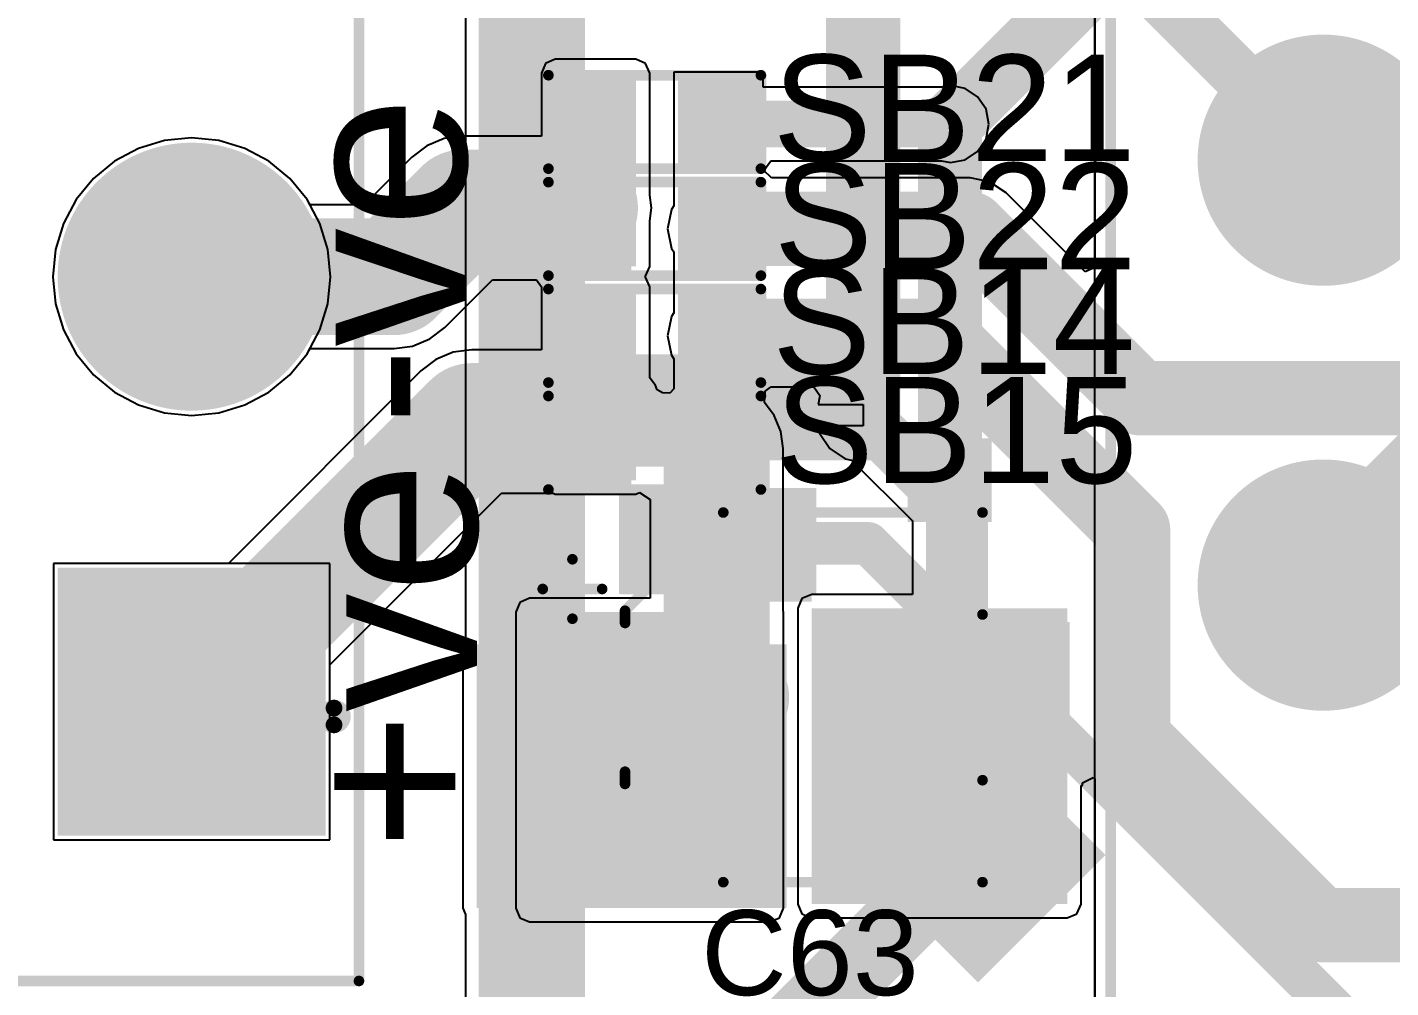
# Model space of a CAD drawing. Header units: millimetres. Extents: x 0 to 214, y 0 to 214.
# Drawn here: x 0.29 to 0.931, y 2.115 to 2.568 of the extents above; entities that cross this region are included whole.
import ezdxf

# ---------------------------------------------------------------- set-up
doc = ezdxf.new("R2010")
doc.units = ezdxf.units.MM
doc.header["$MEASUREMENT"] = 0
for name, color, linetype in [('BottomLayer', 5, 'Continuous'), ('BottomPaste', 16, 'Continuous'), ('BottomSolder', 6, 'Continuous'), ('MultiLayer', 9, 'Continuous'), ('PadHoleLayer', 156, 'Continuous'), ('TopLayer', 1, 'Continuous'), ('TopOverlay', 2, 'Continuous'), ('TopPaste', 8, 'Continuous'), ('TopSolder', 216, 'Continuous'), ('ViaHoleLayer', 16, 'Continuous')]:
    doc.layers.add(name, color=color, linetype=linetype)
doc.styles.add('Arial', font='', dxfattribs={"height": 0.2})
doc.styles.get('Arial').set_extended_font_data('Arial')

# ---------------------------------------------------------------- blocks, each defined once
blk = doc.blocks.new('S______B______33')
at = {"layer": 'TopLayer'}
for points in [[(-0.045, -0.0175), (-0.045, 0.0175), (-0.015, 0.0175), (-0.015, -0.0175)], [(0.015, -0.0175), (0.015, 0.0175), (0.045, 0.0175), (0.045, -0.0175)]]:
    blk.add_hatch(color=1, dxfattribs=at).paths.add_polyline_path(points)
at = {"layer": 'TopPaste'}
for points in [[(-0.045, -0.0175), (-0.045, 0.0175), (-0.015, 0.0175), (-0.015, -0.0175)], [(0.015, -0.0175), (0.015, 0.0175), (0.045, 0.0175), (0.045, -0.0175)]]:
    blk.add_hatch(color=8, dxfattribs=at).paths.add_polyline_path(points)
at = {"layer": 'TopSolder'}
for points in [[(-0.049, -0.0215), (-0.049, 0.0215), (-0.011, 0.0215), (-0.011, -0.0215)], [(0.011, -0.0215), (0.011, 0.0215), (0.049, 0.0215), (0.049, -0.0215)]]:
    blk.add_hatch(color=216, dxfattribs=at).paths.add_polyline_path(points)
at = {"layer": 'TopOverlay', "const_width": 0.005}
for points in [[(0.05, 0.022), (-0.05, 0.022)], [(-0.05, 0.022), (-0.05, -0.022)], [(0.05, 0.022), (0.05, -0.022)], [(0.05, -0.022), (-0.05, -0.022)]]:
    blk.add_lwpolyline(points, dxfattribs=at)
at = {"layer": 'TopOverlay', "const_width": 0.0025}
for points in [[(-0.05125, 0.022, 1), (-0.04875, 0.022, 1)], [(-0.05125, 0.022, 1), (-0.04875, 0.022, 1)], [(0.04875, 0.022, 1), (0.05125, 0.022, 1)], [(0.04875, 0.022, 1), (0.05125, 0.022, 1)], [(-0.05125, -0.022, 1), (-0.04875, -0.022, 1)], [(-0.05125, -0.022, 1), (-0.04875, -0.022, 1)], [(0.04875, -0.022, 1), (0.05125, -0.022, 1)], [(0.04875, -0.022, 1), (0.05125, -0.022, 1)]]:
    blk.add_lwpolyline(points, format="xyb", close=True, dxfattribs=at)
blk = doc.blocks.new('S______B______57')
at = {"layer": 'TopLayer'}
for points in [[(-0.045, -0.0175), (-0.045, 0.0175), (-0.015, 0.0175), (-0.015, -0.0175)], [(0.015, -0.0175), (0.015, 0.0175), (0.045, 0.0175), (0.045, -0.0175)]]:
    blk.add_hatch(color=1, dxfattribs=at).paths.add_polyline_path(points)
at = {"layer": 'TopPaste'}
for points in [[(-0.045, -0.0175), (-0.045, 0.0175), (-0.015, 0.0175), (-0.015, -0.0175)], [(0.015, -0.0175), (0.015, 0.0175), (0.045, 0.0175), (0.045, -0.0175)]]:
    blk.add_hatch(color=8, dxfattribs=at).paths.add_polyline_path(points)
at = {"layer": 'TopSolder'}
for points in [[(-0.049, -0.0215), (-0.049, 0.0215), (-0.011, 0.0215), (-0.011, -0.0215)], [(0.011, -0.0215), (0.011, 0.0215), (0.049, 0.0215), (0.049, -0.0215)]]:
    blk.add_hatch(color=216, dxfattribs=at).paths.add_polyline_path(points)
at = {"layer": 'TopOverlay', "const_width": 0.005}
for points in [[(0.05, 0.022), (-0.05, 0.022)], [(-0.05, 0.022), (-0.05, -0.022)], [(0.05, 0.022), (0.05, -0.022)], [(0.05, -0.022), (-0.05, -0.022)]]:
    blk.add_lwpolyline(points, dxfattribs=at)
at = {"layer": 'TopOverlay', "const_width": 0.0025}
for points in [[(-0.05125, 0.022, 1), (-0.04875, 0.022, 1)], [(-0.05125, 0.022, 1), (-0.04875, 0.022, 1)], [(0.04875, 0.022, 1), (0.05125, 0.022, 1)], [(0.04875, 0.022, 1), (0.05125, 0.022, 1)], [(-0.05125, -0.022, 1), (-0.04875, -0.022, 1)], [(-0.05125, -0.022, 1), (-0.04875, -0.022, 1)], [(0.04875, -0.022, 1), (0.05125, -0.022, 1)], [(0.04875, -0.022, 1), (0.05125, -0.022, 1)]]:
    blk.add_lwpolyline(points, format="xyb", close=True, dxfattribs=at)
blk = doc.blocks.new('S______B______58')
at = {"layer": 'TopLayer'}
for points in [[(-0.045, -0.0175), (-0.045, 0.0175), (-0.015, 0.0175), (-0.015, -0.0175)], [(0.015, -0.0175), (0.015, 0.0175), (0.045, 0.0175), (0.045, -0.0175)]]:
    blk.add_hatch(color=1, dxfattribs=at).paths.add_polyline_path(points)
at = {"layer": 'TopPaste'}
for points in [[(-0.045, -0.0175), (-0.045, 0.0175), (-0.015, 0.0175), (-0.015, -0.0175)], [(0.015, -0.0175), (0.015, 0.0175), (0.045, 0.0175), (0.045, -0.0175)]]:
    blk.add_hatch(color=8, dxfattribs=at).paths.add_polyline_path(points)
at = {"layer": 'TopSolder'}
for points in [[(-0.049, -0.0215), (-0.049, 0.0215), (-0.011, 0.0215), (-0.011, -0.0215)], [(0.011, -0.0215), (0.011, 0.0215), (0.049, 0.0215), (0.049, -0.0215)]]:
    blk.add_hatch(color=216, dxfattribs=at).paths.add_polyline_path(points)
at = {"layer": 'TopOverlay', "const_width": 0.005}
for points in [[(0.05, 0.022), (-0.05, 0.022)], [(-0.05, 0.022), (-0.05, -0.022)], [(0.05, 0.022), (0.05, -0.022)], [(0.05, -0.022), (-0.05, -0.022)]]:
    blk.add_lwpolyline(points, dxfattribs=at)
at = {"layer": 'TopOverlay', "const_width": 0.0025}
for points in [[(-0.05125, 0.022, 1), (-0.04875, 0.022, 1)], [(-0.05125, 0.022, 1), (-0.04875, 0.022, 1)], [(0.04875, 0.022, 1), (0.05125, 0.022, 1)], [(0.04875, 0.022, 1), (0.05125, 0.022, 1)], [(-0.05125, -0.022, 1), (-0.04875, -0.022, 1)], [(-0.05125, -0.022, 1), (-0.04875, -0.022, 1)], [(0.04875, -0.022, 1), (0.05125, -0.022, 1)], [(0.04875, -0.022, 1), (0.05125, -0.022, 1)]]:
    blk.add_lwpolyline(points, format="xyb", close=True, dxfattribs=at)
blk = doc.blocks.new('DIP_8_85')
at = {"layer": 'BottomLayer'}
h = blk.add_hatch(color=5, dxfattribs=at)
edge = h.paths.add_edge_path()
edge.add_arc((0.15, -0.1), 0.05512, 0, 360)
h = blk.add_hatch(color=5, dxfattribs=at)
edge = h.paths.add_edge_path()
edge.add_arc((0.15, -0.3), 0.05512, 0, 360)
at = {"layer": 'BottomSolder'}
h = blk.add_hatch(color=6, dxfattribs=at)
edge = h.paths.add_edge_path()
edge.add_arc((0.15, -0.1), 0.05912, 0, 360)
h = blk.add_hatch(color=6, dxfattribs=at)
edge = h.paths.add_edge_path()
edge.add_arc((0.15, -0.3), 0.05912, 0, 360)
at = {"layer": 'MultiLayer'}
h = blk.add_hatch(color=9, dxfattribs=at)
edge = h.paths.add_edge_path()
edge.add_arc((0.15, -0.1), 0.05512, 0, 360)
h = blk.add_hatch(color=9, dxfattribs=at)
edge = h.paths.add_edge_path()
edge.add_arc((0.15, -0.3), 0.05512, 0, 360)
at = {"layer": 'PadHoleLayer'}
h = blk.add_hatch(color=156, dxfattribs=at)
edge = h.paths.add_edge_path()
edge.add_arc((0.15, -0.1), 0.0315, 0, 360)
h = blk.add_hatch(color=156, dxfattribs=at)
edge = h.paths.add_edge_path()
edge.add_arc((0.15, -0.3), 0.0315, 0, 360)
at = {"layer": 'TopLayer'}
h = blk.add_hatch(color=1, dxfattribs=at)
edge = h.paths.add_edge_path()
edge.add_arc((0.15, -0.1), 0.05512, 0, 360)
h = blk.add_hatch(color=1, dxfattribs=at)
edge = h.paths.add_edge_path()
edge.add_arc((0.15, -0.3), 0.05512, 0, 360)
at = {"layer": 'TopSolder'}
h = blk.add_hatch(color=216, dxfattribs=at)
edge = h.paths.add_edge_path()
edge.add_arc((0.15, -0.1), 0.05912, 0, 360)
h = blk.add_hatch(color=216, dxfattribs=at)
edge = h.paths.add_edge_path()
edge.add_arc((0.15, -0.3), 0.05912, 0, 360)
at = {"layer": 'TopOverlay', "const_width": 0.005}
blk.add_lwpolyline([(0.25, 0.593), (0.25, -0.553)], dxfattribs=at)
blk = doc.blocks.new('S______B______118')
at = {"layer": 'TopLayer'}
for points in [[(-0.045, -0.0175), (-0.045, 0.0175), (-0.015, 0.0175), (-0.015, -0.0175)], [(0.015, -0.0175), (0.015, 0.0175), (0.045, 0.0175), (0.045, -0.0175)]]:
    blk.add_hatch(color=1, dxfattribs=at).paths.add_polyline_path(points)
at = {"layer": 'TopPaste'}
for points in [[(-0.045, -0.0175), (-0.045, 0.0175), (-0.015, 0.0175), (-0.015, -0.0175)], [(0.015, -0.0175), (0.015, 0.0175), (0.045, 0.0175), (0.045, -0.0175)]]:
    blk.add_hatch(color=8, dxfattribs=at).paths.add_polyline_path(points)
at = {"layer": 'TopSolder'}
for points in [[(-0.049, -0.0215), (-0.049, 0.0215), (-0.011, 0.0215), (-0.011, -0.0215)], [(0.011, -0.0215), (0.011, 0.0215), (0.049, 0.0215), (0.049, -0.0215)]]:
    blk.add_hatch(color=216, dxfattribs=at).paths.add_polyline_path(points)
at = {"layer": 'TopOverlay', "const_width": 0.005}
for points in [[(0.05, 0.022), (-0.05, 0.022)], [(-0.05, 0.022), (-0.05, -0.022)], [(0.05, 0.022), (0.05, -0.022)], [(0.05, -0.022), (-0.05, -0.022)]]:
    blk.add_lwpolyline(points, dxfattribs=at)
at = {"layer": 'TopOverlay', "const_width": 0.0025}
for points in [[(-0.05125, 0.022, 1), (-0.04875, 0.022, 1)], [(-0.05125, 0.022, 1), (-0.04875, 0.022, 1)], [(0.04875, 0.022, 1), (0.05125, 0.022, 1)], [(0.04875, 0.022, 1), (0.05125, 0.022, 1)], [(-0.05125, -0.022, 1), (-0.04875, -0.022, 1)], [(-0.05125, -0.022, 1), (-0.04875, -0.022, 1)], [(0.04875, -0.022, 1), (0.05125, -0.022, 1)], [(0.04875, -0.022, 1), (0.05125, -0.022, 1)]]:
    blk.add_lwpolyline(points, format="xyb", close=True, dxfattribs=at)
blk = doc.blocks.new('TBP01R1_508_02BE_183')
at = {"layer": 'BottomLayer'}
blk.add_hatch(color=5, dxfattribs=at).paths.add_polyline_path([(-0.15906, 0.05906), (-0.04094, 0.05906), (-0.04094, -0.05906), (-0.15906, -0.05906)])
h = blk.add_hatch(color=5, dxfattribs=at)
edge = h.paths.add_edge_path()
edge.add_arc((0.1, 0), 0.05906, 0, 360)
at = {"layer": 'BottomSolder'}
blk.add_hatch(color=6, dxfattribs=at).paths.add_polyline_path([(-0.16306, 0.06306), (-0.03694, 0.06306), (-0.03694, -0.06306), (-0.16306, -0.06306)])
h = blk.add_hatch(color=6, dxfattribs=at)
edge = h.paths.add_edge_path()
edge.add_arc((0.1, 0), 0.06306, 0, 360)
at = {"layer": 'MultiLayer'}
blk.add_hatch(color=9, dxfattribs=at).paths.add_polyline_path([(-0.15906, 0.05906), (-0.04094, 0.05906), (-0.04094, -0.05906), (-0.15906, -0.05906)])
h = blk.add_hatch(color=9, dxfattribs=at)
edge = h.paths.add_edge_path()
edge.add_arc((0.1, 0), 0.05906, 0, 360)
at = {"layer": 'PadHoleLayer'}
h = blk.add_hatch(color=156, dxfattribs=at)
edge = h.paths.add_edge_path()
edge.add_arc((-0.1, 0), 0.03346, 0, 360)
h = blk.add_hatch(color=156, dxfattribs=at)
edge = h.paths.add_edge_path()
edge.add_arc((0.1, 0), 0.03346, 0, 360)
at = {"layer": 'TopLayer'}
blk.add_hatch(color=1, dxfattribs=at).paths.add_polyline_path([(-0.15906, 0.05906), (-0.04094, 0.05906), (-0.04094, -0.05906), (-0.15906, -0.05906)])
h = blk.add_hatch(color=1, dxfattribs=at)
edge = h.paths.add_edge_path()
edge.add_arc((0.1, 0), 0.05906, 0, 360)
at = {"layer": 'TopSolder'}
blk.add_hatch(color=216, dxfattribs=at).paths.add_polyline_path([(-0.16306, 0.06306), (-0.03694, 0.06306), (-0.03694, -0.06306), (-0.16306, -0.06306)])
h = blk.add_hatch(color=216, dxfattribs=at)
edge = h.paths.add_edge_path()
edge.add_arc((0.1, 0), 0.06306, 0, 360)
at = {"layer": 'TopOverlay'}
for points, const_width in [([(-0.2315, 0.3937), (0.2315, 0.3937)], 0.005), ([(-0.2315, 0.3937), (-0.2315, -0.07874)], 0.005), ([(0.2315, 0.3937), (0.2315, -0.07874)], 0.005), ([(-0.145, 0.339), (-0.126, 0.32)], 0.01), ([(-0.075, 0.339), (-0.094, 0.32)], 0.01), ([(0.055, 0.339), (0.074, 0.32)], 0.01), ([(0.055, 0.339), (0.074, 0.32)], 0.01), ([(0.125, 0.339), (0.106, 0.32)], 0.01), ([(0.125, 0.339), (0.106, 0.32)], 0.01), ([(-0.126, 0.32), (-0.094, 0.32)], 0.01), ([(0.074, 0.32), (0.106, 0.32)], 0.01), ([(0.074, 0.32), (0.106, 0.32)], 0.01), ([(-0.2315, -0.07874), (0.2315, -0.07874)], 0.005)]:
    blk.add_lwpolyline(points, dxfattribs=dict(at, const_width=const_width))
for points, const_width in [([(-0.23275, 0.3937, 1), (-0.23025, 0.3937, 1)], 0.0025), ([(-0.23275, 0.3937, 1), (-0.23025, 0.3937, 1)], 0.0025), ([(0.23025, 0.3937, 1), (0.23275, 0.3937, 1)], 0.0025), ([(0.23025, 0.3937, 1), (0.23275, 0.3937, 1)], 0.0025), ([(-0.1475, 0.339, 1), (-0.1425, 0.339, 1)], 0.005), ([(-0.0775, 0.339, 1), (-0.0725, 0.339, 1)], 0.005), ([(0.0525, 0.339, 1), (0.0575, 0.339, 1)], 0.005), ([(0.0525, 0.339, 1), (0.0575, 0.339, 1)], 0.005), ([(0.1225, 0.339, 1), (0.1275, 0.339, 1)], 0.005), ([(0.1225, 0.339, 1), (0.1275, 0.339, 1)], 0.005), ([(-0.1285, 0.32, 1), (-0.1235, 0.32, 1)], 0.005), ([(-0.1285, 0.32, 1), (-0.1235, 0.32, 1)], 0.005), ([(-0.0965, 0.32, 1), (-0.0915, 0.32, 1)], 0.005), ([(-0.0965, 0.32, 1), (-0.0915, 0.32, 1)], 0.005), ([(0.0715, 0.32, 1), (0.0765, 0.32, 1)], 0.005), ([(0.0715, 0.32, 1), (0.0765, 0.32, 1)], 0.005), ([(0.0715, 0.32, 1), (0.0765, 0.32, 1)], 0.005), ([(0.0715, 0.32, 1), (0.0765, 0.32, 1)], 0.005), ([(0.1035, 0.32, 1), (0.1085, 0.32, 1)], 0.005), ([(0.1035, 0.32, 1), (0.1085, 0.32, 1)], 0.005), ([(0.1035, 0.32, 1), (0.1085, 0.32, 1)], 0.005), ([(0.1035, 0.32, 1), (0.1085, 0.32, 1)], 0.005), ([(-0.10306, -0.067, 1), (-0.11094, -0.067, 1)], 0.00787), ([(-0.11291, -0.067, 1), (-0.10897, -0.067, 1)], 0.00394), ([(-0.10503, -0.067, 1), (-0.10109, -0.067, 1)], 0.00394), ([(-0.23275, -0.07874, 1), (-0.23025, -0.07874, 1)], 0.0025), ([(-0.23275, -0.07874, 1), (-0.23025, -0.07874, 1)], 0.0025), ([(0.23025, -0.07874, 1), (0.23275, -0.07874, 1)], 0.0025), ([(0.23025, -0.07874, 1), (0.23275, -0.07874, 1)], 0.0025)]:
    blk.add_lwpolyline(points, format="xyb", close=True, dxfattribs=dict(at, const_width=const_width))
blk = doc.blocks.new('RES_0603_B_208')
at = {"layer": 'BottomLayer'}
for points in [[(-0.045, -0.0175), (-0.045, 0.0175), (-0.015, 0.0175), (-0.015, -0.0175)], [(0.015, -0.0175), (0.015, 0.0175), (0.045, 0.0175), (0.045, -0.0175)]]:
    blk.add_hatch(color=5, dxfattribs=at).paths.add_polyline_path(points)
at = {"layer": 'BottomPaste'}
for points in [[(-0.045, -0.0175), (-0.045, 0.0175), (-0.015, 0.0175), (-0.015, -0.0175)], [(0.015, -0.0175), (0.015, 0.0175), (0.045, 0.0175), (0.045, -0.0175)]]:
    blk.add_hatch(color=16, dxfattribs=at).paths.add_polyline_path(points)
at = {"layer": 'BottomSolder'}
for points in [[(-0.049, -0.0215), (-0.049, 0.0215), (-0.011, 0.0215), (-0.011, -0.0215)], [(0.011, -0.0215), (0.011, 0.0215), (0.049, 0.0215), (0.049, -0.0215)]]:
    blk.add_hatch(color=6, dxfattribs=at).paths.add_polyline_path(points)
blk = doc.blocks.new('C__0603_B_223')
at = {"layer": 'BottomLayer'}
for points in [[(-0.045, -0.0175), (-0.045, 0.0175), (-0.015, 0.0175), (-0.015, -0.0175)], [(0.015, -0.0175), (0.015, 0.0175), (0.045, 0.0175), (0.045, -0.0175)]]:
    blk.add_hatch(color=5, dxfattribs=at).paths.add_polyline_path(points)
at = {"layer": 'BottomPaste'}
for points in [[(-0.045, -0.0175), (-0.045, 0.0175), (-0.015, 0.0175), (-0.015, -0.0175)], [(0.015, -0.0175), (0.015, 0.0175), (0.045, 0.0175), (0.045, -0.0175)]]:
    blk.add_hatch(color=16, dxfattribs=at).paths.add_polyline_path(points)
at = {"layer": 'BottomSolder'}
for points in [[(-0.04736, -0.01986), (-0.04736, 0.01986), (-0.01264, 0.01986), (-0.01264, -0.01986)], [(0.01264, -0.01986), (0.01264, 0.01986), (0.04736, 0.01986), (0.04736, -0.01986)]]:
    blk.add_hatch(color=6, dxfattribs=at).paths.add_polyline_path(points)
blk = doc.blocks.new('RVT1E100M0405__224')
at = {"layer": 'TopLayer'}
for points in [[(-0.12205, 0.0315), (-0.01969, 0.0315), (-0.01969, -0.0315), (-0.12205, -0.0315)], [(0.01969, 0.0315), (0.12205, 0.0315), (0.12205, -0.0315), (0.01969, -0.0315)]]:
    blk.add_hatch(color=1, dxfattribs=at).paths.add_polyline_path(points)
at = {"layer": 'TopPaste'}
for points in [[(-0.12205, 0.0315), (-0.01969, 0.0315), (-0.01969, -0.0315), (-0.12205, -0.0315)], [(0.01969, 0.0315), (0.12205, 0.0315), (0.12205, -0.0315), (0.01969, -0.0315)]]:
    blk.add_hatch(color=8, dxfattribs=at).paths.add_polyline_path(points)
at = {"layer": 'TopSolder'}
for points in [[(-0.12605, 0.0355), (-0.01569, 0.0355), (-0.01569, -0.0355), (-0.12605, -0.0355)], [(0.01569, 0.0355), (0.12605, 0.0355), (0.12605, -0.0355), (0.01569, -0.0355)]]:
    blk.add_hatch(color=216, dxfattribs=at).paths.add_polyline_path(points)
at = {"layer": 'TopOverlay', "const_width": 0.005}
for points in [[(-0.08325, 0.04075), (-0.037, 0.087)], [(-0.037, 0.087), (0.085, 0.087)], [(0.085, 0.039), (0.085, 0.087)], [(-0.108, 0.037), (-0.108, 0.065)], [(-0.122, 0.051), (-0.094, 0.051)], [(-0.08325, 0.035), (-0.08325, 0.04075)], [(-0.08325, -0.04075), (-0.08325, -0.035)], [(-0.08325, -0.04075), (-0.037, -0.087)], [(0.085, -0.087), (0.085, -0.039)], [(-0.037, -0.087), (0.085, -0.087)]]:
    blk.add_lwpolyline(points, dxfattribs=at)
at = {"layer": 'TopOverlay', "const_width": 0.0025}
for points in [[(-0.03825, 0.087, 1), (-0.03575, 0.087, 1)], [(-0.03825, 0.087, 1), (-0.03575, 0.087, 1)], [(0.08375, 0.087, 1), (0.08625, 0.087, 1)], [(0.08375, 0.087, 1), (0.08625, 0.087, 1)], [(-0.10925, 0.065, 1), (-0.10675, 0.065, 1)], [(-0.12325, 0.051, 1), (-0.12075, 0.051, 1)], [(-0.09525, 0.051, 1), (-0.09275, 0.051, 1)], [(-0.10925, 0.037, 1), (-0.10675, 0.037, 1)], [(-0.0845, 0.04075, 1), (-0.082, 0.04075, 1)], [(-0.0845, 0.04075, 1), (-0.082, 0.04075, 1)], [(0.08375, 0.039, 1), (0.08625, 0.039, 1)], [(-0.0845, 0.035, 1), (-0.082, 0.035, 1)], [(-0.0845, -0.035, 1), (-0.082, -0.035, 1)], [(-0.0845, -0.04075, 1), (-0.082, -0.04075, 1)], [(-0.0845, -0.04075, 1), (-0.082, -0.04075, 1)], [(0.08375, -0.039, 1), (0.08625, -0.039, 1)], [(-0.03825, -0.087, 1), (-0.03575, -0.087, 1)], [(-0.03825, -0.087, 1), (-0.03575, -0.087, 1)], [(0.08375, -0.087, 1), (0.08625, -0.087, 1)], [(0.08375, -0.087, 1), (0.08625, -0.087, 1)]]:
    blk.add_lwpolyline(points, format="xyb", close=True, dxfattribs=at)
blk = doc.blocks.new('SOT23_3_B_249')
at = {"layer": 'BottomLayer'}
for points in [[(-0.02166, 0.02657), (-0.05316, 0.02657), (-0.05316, 0.05807), (-0.02166, 0.05807)], [(0.05314, 0.02657), (0.02165, 0.02657), (0.02165, 0.05807), (0.05314, 0.05807)], [(0.01574, -0.05807), (-0.01575, -0.05807), (-0.01575, -0.02657), (0.01574, -0.02657)]]:
    blk.add_hatch(color=5, dxfattribs=at).paths.add_polyline_path(points)
at = {"layer": 'BottomPaste'}
for points in [[(-0.02166, 0.02657), (-0.05316, 0.02657), (-0.05316, 0.05807), (-0.02166, 0.05807)], [(0.05314, 0.02657), (0.02165, 0.02657), (0.02165, 0.05807), (0.05314, 0.05807)], [(0.01574, -0.05807), (-0.01575, -0.05807), (-0.01575, -0.02657), (0.01574, -0.02657)]]:
    blk.add_hatch(color=16, dxfattribs=at).paths.add_polyline_path(points)
at = {"layer": 'BottomSolder'}
for points in [[(-0.01766, 0.02257), (-0.05716, 0.02257), (-0.05716, 0.06207), (-0.01766, 0.06207)], [(0.05714, 0.02257), (0.01765, 0.02257), (0.01765, 0.06207), (0.05714, 0.06207)], [(0.01974, -0.06207), (-0.01975, -0.06207), (-0.01975, -0.02257), (0.01974, -0.02257)]]:
    blk.add_hatch(color=6, dxfattribs=at).paths.add_polyline_path(points)

msp = doc.modelspace()

# ---------------------------------------------------------------- hatches: boundary and pattern name
at = {"layer": 'BottomLayer'}
h = msp.add_hatch(color=5, dxfattribs=at)
edge = h.paths.add_edge_path()
edge.add_arc((0.724, 2.522), 0.01181, 0, 360)
for points in [[(0.568, 2.36369), (0.696, 2.36369), (0.696, 2.41369), (0.568, 2.41369)], [(0.568, 2.30074), (0.661, 2.30074), (0.661, 2.35074), (0.568, 2.35074)], [(0.501, 2.153), (0.647, 2.153), (0.647, 2.27705), (0.501, 2.27705)], [(0.797, 2.178), (0.72, 2.255), (0.66, 2.195), (0.737, 2.118)]]:
    msp.add_hatch(color=5, dxfattribs=at).paths.add_polyline_path(points)
h = msp.add_hatch(color=5, dxfattribs=at)
edge = h.paths.add_edge_path()
edge.add_arc((0.683, 2.385), 0.01181, 0, 360)
h = msp.add_hatch(color=5, dxfattribs=at)
edge = h.paths.add_edge_path()
edge.add_arc((0.56276, 2.1883), 0.0315, 0, 360)
h = msp.add_hatch(color=5, dxfattribs=at)
edge = h.paths.add_edge_path()
edge.add_arc((0.68199, 2.182), 0.01181, 0, 360)
h = msp.add_hatch(color=5, dxfattribs=at)
edge = h.paths.add_edge_path()
edge.add_arc((0.71249, 2.182), 0.01181, 0, 360)
h = msp.add_hatch(color=5, dxfattribs=at)
edge = h.paths.add_edge_path()
edge.add_arc((0.74299, 2.182), 0.01181, 0, 360)
at = {"layer": 'BottomSolder'}
h = msp.add_hatch(color=6, dxfattribs=at)
edge = h.paths.add_edge_path()
edge.add_arc((0.724, 2.522), 0.00591, 0, 360)
h = msp.add_hatch(color=6, dxfattribs=at)
edge = h.paths.add_edge_path()
edge.add_arc((0.683, 2.385), 0.00591, 0, 360)
h = msp.add_hatch(color=6, dxfattribs=at)
edge = h.paths.add_edge_path()
edge.add_arc((0.56276, 2.1883), 0.01575, 0, 360)
h = msp.add_hatch(color=6, dxfattribs=at)
edge = h.paths.add_edge_path()
edge.add_arc((0.68199, 2.182), 0.00591, 0, 360)
h = msp.add_hatch(color=6, dxfattribs=at)
edge = h.paths.add_edge_path()
edge.add_arc((0.71249, 2.182), 0.00591, 0, 360)
h = msp.add_hatch(color=6, dxfattribs=at)
edge = h.paths.add_edge_path()
edge.add_arc((0.74299, 2.182), 0.00591, 0, 360)
at = {"layer": 'TopLayer'}
for points in [[(0.538, 2.455), (0.576, 2.455), (0.576, 2.546), (0.538, 2.546)], [(0.538, 2.35433), (0.576, 2.35433), (0.576, 2.44533), (0.538, 2.44533)], [(0.526, 2.153), (0.639, 2.153), (0.639, 2.2923), (0.526, 2.2923)], [(0.65873, 2.15483), (0.779, 2.15483), (0.779, 2.29413), (0.65873, 2.29413)]]:
    msp.add_hatch(color=1, dxfattribs=at).paths.add_polyline_path(points)
h = msp.add_hatch(color=1, dxfattribs=at)
edge = h.paths.add_edge_path()
edge.add_arc((0.724, 2.522), 0.01181, 0, 360)
h = msp.add_hatch(color=1, dxfattribs=at)
edge = h.paths.add_edge_path()
edge.add_arc((0.683, 2.385), 0.01181, 0, 360)
h = msp.add_hatch(color=1, dxfattribs=at)
edge = h.paths.add_edge_path()
edge.add_arc((0.56276, 2.1883), 0.0315, 0, 360)
h = msp.add_hatch(color=1, dxfattribs=at)
edge = h.paths.add_edge_path()
edge.add_arc((0.68199, 2.182), 0.01181, 0, 360)
h = msp.add_hatch(color=1, dxfattribs=at)
edge = h.paths.add_edge_path()
edge.add_arc((0.71249, 2.182), 0.01181, 0, 360)
h = msp.add_hatch(color=1, dxfattribs=at)
edge = h.paths.add_edge_path()
edge.add_arc((0.74299, 2.182), 0.01181, 0, 360)
at = {"layer": 'TopSolder'}
h = msp.add_hatch(color=216, dxfattribs=at)
edge = h.paths.add_edge_path()
edge.add_arc((0.724, 2.522), 0.00591, 0, 360)
h = msp.add_hatch(color=216, dxfattribs=at)
edge = h.paths.add_edge_path()
edge.add_arc((0.683, 2.385), 0.00591, 0, 360)
h = msp.add_hatch(color=216, dxfattribs=at)
edge = h.paths.add_edge_path()
edge.add_arc((0.56276, 2.1883), 0.01575, 0, 360)
h = msp.add_hatch(color=216, dxfattribs=at)
edge = h.paths.add_edge_path()
edge.add_arc((0.68199, 2.182), 0.00591, 0, 360)
h = msp.add_hatch(color=216, dxfattribs=at)
edge = h.paths.add_edge_path()
edge.add_arc((0.71249, 2.182), 0.00591, 0, 360)
h = msp.add_hatch(color=216, dxfattribs=at)
edge = h.paths.add_edge_path()
edge.add_arc((0.74299, 2.182), 0.00591, 0, 360)
at = {"layer": 'ViaHoleLayer'}
h = msp.add_hatch(color=16, dxfattribs=at)
edge = h.paths.add_edge_path()
edge.add_arc((0.724, 2.522), 0.00591, 0, 360)
h = msp.add_hatch(color=16, dxfattribs=at)
edge = h.paths.add_edge_path()
edge.add_arc((0.683, 2.385), 0.00591, 0, 360)
h = msp.add_hatch(color=16, dxfattribs=at)
edge = h.paths.add_edge_path()
edge.add_arc((0.56276, 2.1883), 0.01575, 0, 360)
h = msp.add_hatch(color=16, dxfattribs=at)
edge = h.paths.add_edge_path()
edge.add_arc((0.68199, 2.182), 0.00591, 0, 360)
h = msp.add_hatch(color=16, dxfattribs=at)
edge = h.paths.add_edge_path()
edge.add_arc((0.71249, 2.182), 0.00591, 0, 360)
h = msp.add_hatch(color=16, dxfattribs=at)
edge = h.paths.add_edge_path()
edge.add_arc((0.74299, 2.182), 0.00591, 0, 360)

# ---------------------------------------------------------------- linework, layer by layer
at = {"layer": 'BottomLayer'}
for p, q in [((0.792, 1.615), (0.792, 2.764)), ((0.49574, 2.62927), (0.49574, 2.28002)), ((0.36694, 2.51554), (0.35419, 2.51429)), ((0.37969, 2.51429), (0.36694, 2.51554)), ((0.34192, 2.51057), (0.33062, 2.50453)), ((0.35419, 2.51429), (0.34192, 2.51057)), ((0.39196, 2.51057), (0.37969, 2.51429)), ((0.40326, 2.50453), (0.39196, 2.51057)), ((0.33062, 2.50453), (0.32072, 2.4964)), ((0.41316, 2.4964), (0.40326, 2.50453)), ((0.32072, 2.4964), (0.31259, 2.48649)), ((0.42129, 2.48649), (0.41316, 2.4964)), ((0.31259, 2.48649), (0.30655, 2.47519)), ((0.42733, 2.47519), (0.42129, 2.48649)), ((0.30655, 2.47519), (0.30283, 2.46293)), ((0.43105, 2.46293), (0.42733, 2.47519)), ((0.30283, 2.46293), (0.30157, 2.45017)), ((0.43231, 2.45017), (0.43105, 2.46293)), ((0.30157, 2.45017), (0.30283, 2.43742)), ((0.43105, 2.43742), (0.43231, 2.45017)), ((0.30283, 2.43742), (0.30655, 2.42516)), ((0.42733, 2.42516), (0.43105, 2.43742)), ((0.30655, 2.42516), (0.31259, 2.41385)), ((0.42129, 2.41385), (0.42733, 2.42516)), ((0.31259, 2.41385), (0.32072, 2.40395)), ((0.41316, 2.40395), (0.42129, 2.41385)), ((0.32072, 2.40395), (0.33062, 2.39582)), ((0.40326, 2.39582), (0.41316, 2.40395)), ((0.33062, 2.39582), (0.34192, 2.38978)), ((0.39196, 2.38978), (0.40326, 2.39582)), ((0.34192, 2.38978), (0.35419, 2.38606)), ((0.37969, 2.38606), (0.39196, 2.38978)), ((0.35419, 2.38606), (0.36694, 2.3848)), ((0.36694, 2.3848), (0.37969, 2.38606)), ((0.43199, 2.31523), (0.30188, 2.31523)), ((0.30188, 2.31523), (0.30188, 2.18512)), ((0.43199, 2.18512), (0.43199, 2.31523)), ((0.49574, 2.28002), (0.49451, 2.27705)), ((0.49451, 2.27705), (0.49451, 2.153)), ((0.30188, 2.18512), (0.43199, 2.18512)), ((0.49451, 2.153), (0.49574, 2.15003)), ((0.49574, 2.15003), (0.49574, 1.79002))]:
    msp.add_line(p, q, dxfattribs=at)
for points, const_width in [([(0.527, 1.76217), (0.527, 2.672)], 0.05), ([(0.683, 2.385), (0.683, 2.664)], 0.035), ([(0.724, 2.522), (0.788, 2.586)], 0.03), ([(0.72382, 2.35458), (0.72382, 2.52182)], 0.03), ([(0.72382, 2.52182), (0.724, 2.522)], 0.022), ([(0.8995, 2.305), (1.049, 2.4545)], 0.05), ([(0.669, 2.385), (0.6725, 2.3885)], 0.025), ([(0.72365, 2.3544), (0.72382, 2.35458)], 0.022), ([(0.64335, 2.32135), (0.64475, 2.32275)], 0.02), ([(0.64335, 2.317), (0.64335, 2.32135)], 0.02), ([(0.64475, 2.32275), (0.65456, 2.32275)], 0.02), ([(0.65456, 2.32275), (0.65646, 2.32465)], 0.02), ([(0.65646, 2.32465), (0.68535, 2.32465)], 0.02), ([(0.68535, 2.32465), (0.979, 2.031)], 0.02), ([(0.639, 2.317), (0.64335, 2.317)], 0.02), ([(0.55483, 2.25217), (0.62314, 2.25217)], 0.05), ([(0.68314, 2.20686), (0.68314, 2.25217)], 0.025), ([(0.68314, 2.20686), (0.705, 2.185)], 0.025), ([(0.705, 2.151), (0.705, 2.185)], 0.025), ([(0.63854, 2.08454), (0.705, 2.151)], 0.035)]:
    msp.add_lwpolyline(points, dxfattribs=dict(at, const_width=const_width))
for points, const_width in [([(0.71632, 2.52182, 1), (0.73132, 2.52182, 1)], 0.015), ([(0.7165, 2.522, 1), (0.7315, 2.522, 1)], 0.015), ([(0.71832, 2.52182, 1), (0.72932, 2.52182, 1)], 0.011), ([(0.7185, 2.522, 1), (0.7295, 2.522, 1)], 0.011), ([(0.66625, 2.3885, 1), (0.67875, 2.3885, 1)], 0.0125), ([(0.67425, 2.385, 1), (0.69175, 2.385, 1)], 0.0175), ([(0.66275, 2.385, 1), (0.67525, 2.385, 1)], 0.0125), ([(0.71632, 2.35458, 1), (0.73132, 2.35458, 1)], 0.015), ([(0.71815, 2.3544, 1), (0.72915, 2.3544, 1)], 0.011), ([(0.71832, 2.35458, 1), (0.72932, 2.35458, 1)], 0.011), ([(0.63835, 2.32135, 1), (0.64835, 2.32135, 1)], 0.01), ([(0.63835, 2.32135, 1), (0.64835, 2.32135, 1)], 0.01), ([(0.63975, 2.32275, 1), (0.64975, 2.32275, 1)], 0.01), ([(0.63975, 2.32275, 1), (0.64975, 2.32275, 1)], 0.01), ([(0.64956, 2.32275, 1), (0.65956, 2.32275, 1)], 0.01), ([(0.64956, 2.32275, 1), (0.65956, 2.32275, 1)], 0.01), ([(0.65146, 2.32465, 1), (0.66146, 2.32465, 1)], 0.01), ([(0.65146, 2.32465, 1), (0.66146, 2.32465, 1)], 0.01), ([(0.68035, 2.32465, 1), (0.69035, 2.32465, 1)], 0.01), ([(0.68035, 2.32465, 1), (0.69035, 2.32465, 1)], 0.01), ([(0.887, 2.305, 1), (0.912, 2.305, 1)], 0.025), ([(0.634, 2.317, 1), (0.644, 2.317, 1)], 0.01), ([(0.63835, 2.317, 1), (0.64835, 2.317, 1)], 0.01), ([(0.63835, 2.317, 1), (0.64835, 2.317, 1)], 0.01), ([(0.54233, 2.25217, 1), (0.56733, 2.25217, 1)], 0.025), ([(0.61064, 2.25217, 1), (0.63564, 2.25217, 1)], 0.025), ([(0.67689, 2.25217, 1), (0.68939, 2.25217, 1)], 0.0125), ([(0.67689, 2.20686, 1), (0.68939, 2.20686, 1)], 0.0125), ([(0.67689, 2.20686, 1), (0.68939, 2.20686, 1)], 0.0125), ([(0.69875, 2.185, 1), (0.71125, 2.185, 1)], 0.0125), ([(0.69875, 2.185, 1), (0.71125, 2.185, 1)], 0.0125), ([(0.69625, 2.151, 1), (0.71375, 2.151, 1)], 0.0175), ([(0.69875, 2.151, 1), (0.71125, 2.151, 1)], 0.0125)]:
    msp.add_lwpolyline(points, format="xyb", close=True, dxfattribs=dict(at, const_width=const_width))
at = {"layer": 'TopLayer'}
for p, q in [((0.792, 1.615), (0.792, 2.764)), ((0.792, 2.59016), (0.792, 2.45442)), ((0.53341, 2.55059), (0.53151, 2.546)), ((0.538, 2.55249), (0.53341, 2.55059)), ((0.576, 2.55249), (0.538, 2.55249)), ((0.58059, 2.55059), (0.576, 2.55249)), ((0.58249, 2.546), (0.58059, 2.55059)), ((0.53151, 2.546), (0.53151, 2.51629)), ((0.58249, 2.48848), (0.58249, 2.546)), ((0.63584, 2.5465), (0.59384, 2.5465)), ((0.59384, 2.5465), (0.59384, 2.50117)), ((0.63584, 2.53933), (0.63584, 2.5465)), ((0.71984, 2.53933), (0.63584, 2.53933)), ((0.724, 2.54016), (0.71984, 2.53933)), ((0.73095, 2.53878), (0.724, 2.54016)), ((0.73684, 2.53484), (0.73095, 2.53878)), ((0.74078, 2.52895), (0.73684, 2.53484)), ((0.74216, 2.522), (0.74078, 2.52895)), ((0.74078, 2.51505), (0.74216, 2.522)), ((0.36694, 2.51554), (0.35419, 2.51429)), ((0.37969, 2.51429), (0.36694, 2.51554)), ((0.4945, 2.51629), (0.48575, 2.51514)), ((0.53151, 2.51629), (0.4945, 2.51629)), ((0.34192, 2.51057), (0.33062, 2.50453)), ((0.35419, 2.51429), (0.34192, 2.51057)), ((0.39196, 2.51057), (0.37969, 2.51429)), ((0.40326, 2.50453), (0.39196, 2.51057)), ((0.47761, 2.51176), (0.47061, 2.50639)), ((0.48575, 2.51514), (0.47761, 2.51176)), ((0.73095, 2.50522), (0.73684, 2.50916)), ((0.73684, 2.50916), (0.74078, 2.51505)), ((0.33062, 2.50453), (0.32072, 2.4964)), ((0.41316, 2.4964), (0.40326, 2.50453)), ((0.47061, 2.50639), (0.44818, 2.48396)), ((0.63626, 2.50022), (0.63958, 2.50467)), ((0.63958, 2.50467), (0.71984, 2.50467)), ((0.71984, 2.50467), (0.724, 2.50384)), ((0.724, 2.50384), (0.73095, 2.50522)), ((0.32072, 2.4964), (0.31259, 2.48649)), ((0.42129, 2.48649), (0.41316, 2.4964)), ((0.59384, 2.50117), (0.59384, 2.49617)), ((0.59384, 2.49617), (0.59384, 2.4945)), ((0.63977, 2.49663), (0.63626, 2.50022)), ((0.73333, 2.49663), (0.63977, 2.49663)), ((0.7425, 2.4948), (0.73333, 2.49663)), ((0.73333, 2.49663), (0.73333, 2.49663)), ((0.59384, 2.4945), (0.59384, 2.48354)), ((0.75028, 2.48961), (0.7425, 2.4948)), ((0.31259, 2.48649), (0.30655, 2.47519)), ((0.42264, 2.48396), (0.42129, 2.48649)), ((0.44818, 2.48396), (0.42264, 2.48396)), ((0.58328, 2.4825), (0.58249, 2.48848)), ((0.59384, 2.48354), (0.59271, 2.48184)), ((0.78738, 2.4525), (0.75028, 2.48961)), ((0.58249, 2.47652), (0.58328, 2.4825)), ((0.59271, 2.48184), (0.59088, 2.47267)), ((0.30655, 2.47519), (0.30283, 2.46293)), ((0.58249, 2.455), (0.58249, 2.47652)), ((0.59088, 2.47267), (0.59271, 2.4635)), ((0.30283, 2.46293), (0.30157, 2.45017)), ((0.59271, 2.4635), (0.59384, 2.4618)), ((0.59384, 2.4618), (0.59384, 2.44917)), ((0.58059, 2.45041), (0.58249, 2.455)), ((0.792, 2.45442), (0.78738, 2.4525)), ((0.30157, 2.45017), (0.30283, 2.43742)), ((0.48607, 2.42628), (0.5085, 2.44871)), ((0.5085, 2.44871), (0.52925, 2.44871)), ((0.52925, 2.44871), (0.53151, 2.44533)), ((0.53151, 2.44533), (0.53151, 2.41579)), ((0.58059, 2.44993), (0.58059, 2.45041)), ((0.58249, 2.44533), (0.58059, 2.44993)), ((0.58249, 2.4025), (0.58249, 2.44533)), ((0.59384, 2.44917), (0.59384, 2.44917)), ((0.59384, 2.44917), (0.59384, 2.44583)), ((0.59384, 2.44583), (0.59384, 2.44583)), ((0.59384, 2.44583), (0.59384, 2.4332)), ((0.30283, 2.43742), (0.30655, 2.42516)), ((0.59384, 2.4332), (0.59271, 2.4315)), ((0.47907, 2.42091), (0.48607, 2.42628)), ((0.59271, 2.4315), (0.59088, 2.42233)), ((0.30655, 2.42516), (0.31259, 2.41385)), ((0.47092, 2.41753), (0.47907, 2.42091)), ((0.59088, 2.42233), (0.59271, 2.41316)), ((0.31259, 2.41385), (0.32072, 2.40395)), ((0.41316, 2.40395), (0.42129, 2.41385)), ((0.42129, 2.41385), (0.42264, 2.41638)), ((0.42264, 2.41638), (0.46217, 2.41638)), ((0.46217, 2.41638), (0.47092, 2.41753)), ((0.49002, 2.41464), (0.48187, 2.41126)), ((0.49877, 2.41579), (0.49002, 2.41464)), ((0.53151, 2.41579), (0.49877, 2.41579)), ((0.59271, 2.41316), (0.59384, 2.41146)), ((0.48187, 2.41126), (0.47487, 2.40589)), ((0.59384, 2.41146), (0.59384, 2.39883)), ((0.32072, 2.40395), (0.33062, 2.39582)), ((0.47487, 2.40589), (0.38421, 2.31523)), ((0.40326, 2.39582), (0.41316, 2.40395)), ((0.58526, 2.39889), (0.58249, 2.4025)), ((0.33062, 2.39582), (0.34192, 2.38978)), ((0.39196, 2.38978), (0.40326, 2.39582)), ((0.58609, 2.39689), (0.58526, 2.39889)), ((0.58859, 2.39547), (0.58609, 2.39689)), ((0.59203, 2.39527), (0.58859, 2.39547)), ((0.59384, 2.39735), (0.59203, 2.39527)), ((0.59384, 2.39883), (0.59384, 2.39883)), ((0.59384, 2.39883), (0.59384, 2.39735)), ((0.63646, 2.39089), (0.63684, 2.39625)), ((0.63684, 2.39625), (0.63965, 2.39837)), ((0.63965, 2.39837), (0.65973, 2.39837)), ((0.65973, 2.39837), (0.66257, 2.39427)), ((0.66257, 2.39427), (0.66243, 2.39337)), ((0.34192, 2.38978), (0.35419, 2.38606)), ((0.37969, 2.38606), (0.39196, 2.38978)), ((0.64108, 2.38486), (0.63646, 2.39089)), ((0.66243, 2.39337), (0.66176, 2.39)), ((0.66176, 2.39), (0.683, 2.39)), ((0.683, 2.39), (0.683, 2.38)), ((0.35419, 2.38606), (0.36694, 2.3848)), ((0.36694, 2.3848), (0.37969, 2.38606)), ((0.6442, 2.37732), (0.64108, 2.38486)), ((0.64527, 2.36923), (0.6442, 2.37732)), ((0.683, 2.38), (0.66176, 2.38)), ((0.66176, 2.38), (0.66245, 2.37649)), ((0.66245, 2.37649), (0.66728, 2.36928)), ((0.64527, 2.29285), (0.64527, 2.36923)), ((0.66728, 2.36928), (0.67449, 2.36445)), ((0.67449, 2.36445), (0.67746, 2.36386)), ((0.67746, 2.36386), (0.70614, 2.33518)), ((0.576, 2.34784), (0.57773, 2.34856)), ((0.57773, 2.34856), (0.58273, 2.34535)), ((0.43199, 2.26744), (0.51276, 2.34821)), ((0.51276, 2.34821), (0.5371, 2.34821)), ((0.5371, 2.34821), (0.538, 2.34784)), ((0.538, 2.34784), (0.576, 2.34784)), ((0.58273, 2.34535), (0.58273, 2.29879)), ((0.70614, 2.33518), (0.70614, 2.30062)), ((0.38421, 2.31523), (0.30188, 2.31523)), ((0.30188, 2.31523), (0.30188, 2.18512)), ((0.526, 2.29879), (0.52141, 2.29689)), ((0.58273, 2.29879), (0.526, 2.29879)), ((0.65413, 2.29872), (0.65223, 2.29413)), ((0.65873, 2.30062), (0.65413, 2.29872)), ((0.70614, 2.30062), (0.65873, 2.30062)), ((0.52141, 2.29689), (0.51951, 2.2923)), ((0.51951, 2.2923), (0.51951, 2.153)), ((0.64549, 2.2923), (0.64527, 2.29285)), ((0.64549, 2.153), (0.64549, 2.2923)), ((0.65223, 2.29413), (0.65223, 2.15483)), ((0.43199, 2.18512), (0.43199, 2.26744)), ((0.78619, 2.21196), (0.79119, 2.21448)), ((0.79119, 2.21448), (0.792, 2.21388)), ((0.792, 2.21388), (0.792, 2.06296)), ((0.78549, 2.15483), (0.78549, 2.21068)), ((0.78549, 2.21068), (0.78619, 2.21068)), ((0.78619, 2.21068), (0.78619, 2.21196)), ((0.30188, 2.18512), (0.43199, 2.18512)), ((0.51951, 2.153), (0.52141, 2.14841)), ((0.64359, 2.14841), (0.64549, 2.153)), ((0.65223, 2.15483), (0.65413, 2.15024)), ((0.65413, 2.15024), (0.65873, 2.14833)), ((0.779, 2.14833), (0.78359, 2.15024)), ((0.78359, 2.15024), (0.78549, 2.15483)), ((0.52141, 2.14841), (0.526, 2.14651)), ((0.526, 2.14651), (0.639, 2.14651)), ((0.639, 2.14651), (0.64359, 2.14841)), ((0.65873, 2.14833), (0.779, 2.14833))]:
    msp.add_line(p, q, dxfattribs=at)
for points, const_width in [([(0.81, 2.5945), (0.8995, 2.505)], 0.025), ([(0.61584, 2.522), (0.724, 2.522)], 0.022), ([(0.55631, 2.48932), (0.55631, 2.49981)], 0.03937), ([(0.46217, 2.45017), (0.4945, 2.4825)], 0.055), ([(0.4945, 2.4825), (0.54949, 2.4825)], 0.055), ([(0.61484, 2.47267), (0.73333, 2.47267)], 0.035), ([(0.73333, 2.47267), (0.813, 2.393)], 0.035), ([(0.36694, 2.45017), (0.46217, 2.45017)], 0.055), ([(0.61484, 2.42233), (0.71867, 2.42233)], 0.035), ([(0.71867, 2.42233), (0.81, 2.331)], 0.035), ([(0.36694, 2.25017), (0.49877, 2.382)], 0.055), ([(0.49877, 2.382), (0.556, 2.382)], 0.055), ([(0.813, 2.393), (0.97, 2.393)], 0.035), ([(0.614, 2.27033), (0.614, 2.36923)], 0.05), ([(0.683, 2.385), (0.72501, 2.34299)], 0.025), ([(0.61484, 2.27117), (0.61484, 2.372)], 0.025), ([(0.72501, 2.25217), (0.72501, 2.34299)], 0.025), ([(0.81, 2.233), (0.81, 2.331)], 0.035), ([(0.614, 2.26923), (0.614, 2.27033)], 0.05), ([(0.59585, 2.25217), (0.614, 2.27033)], 0.025), ([(0.614, 2.27033), (0.61484, 2.27117)], 0.025), ([(0.58327, 2.25217), (0.59585, 2.25217)], 0.025), ([(0.705, 2.23318), (0.724, 2.25217)], 0.025), ([(0.724, 2.25217), (0.72501, 2.25217)], 0.025), ([(0.81, 2.233), (0.898, 2.145)], 0.035), ([(0.705, 2.185), (0.705, 2.23318)], 0.025), ([(0.898, 2.145), (1.577, 2.145)], 0.035)]:
    msp.add_lwpolyline(points, dxfattribs=dict(at, const_width=const_width))
for points, const_width in [([(0.61034, 2.522, 1), (0.62134, 2.522, 1)], 0.011), ([(0.7185, 2.522, 1), (0.7295, 2.522, 1)], 0.011), ([(0.54647, 2.49981, 1), (0.56616, 2.49981, 1)], 0.01969), ([(0.89325, 2.505, 1), (0.90575, 2.505, 1)], 0.0125), ([(0.48075, 2.4825, 1), (0.50825, 2.4825, 1)], 0.0275), ([(0.48075, 2.4825, 1), (0.50825, 2.4825, 1)], 0.0275), ([(0.53574, 2.4825, 1), (0.56324, 2.4825, 1)], 0.0275), ([(0.54647, 2.48932, 1), (0.56616, 2.48932, 1)], 0.01969), ([(0.60609, 2.47267, 1), (0.62359, 2.47267, 1)], 0.0175), ([(0.72458, 2.47267, 1), (0.74208, 2.47267, 1)], 0.0175), ([(0.72458, 2.47267, 1), (0.74208, 2.47267, 1)], 0.0175), ([(0.35319, 2.45017, 1), (0.38069, 2.45017, 1)], 0.0275), ([(0.44842, 2.45017, 1), (0.47592, 2.45017, 1)], 0.0275), ([(0.44842, 2.45017, 1), (0.47592, 2.45017, 1)], 0.0275), ([(0.60609, 2.42233, 1), (0.62359, 2.42233, 1)], 0.0175), ([(0.70992, 2.42233, 1), (0.72742, 2.42233, 1)], 0.0175), ([(0.70992, 2.42233, 1), (0.72742, 2.42233, 1)], 0.0175), ([(0.48502, 2.382, 1), (0.51252, 2.382, 1)], 0.0275), ([(0.48502, 2.382, 1), (0.51252, 2.382, 1)], 0.0275), ([(0.54225, 2.382, 1), (0.56975, 2.382, 1)], 0.0275), ([(0.80425, 2.393, 1), (0.82175, 2.393, 1)], 0.0175), ([(0.80425, 2.393, 1), (0.82175, 2.393, 1)], 0.0175), ([(0.6015, 2.36923, 1), (0.6265, 2.36923, 1)], 0.025), ([(0.67675, 2.385, 1), (0.68925, 2.385, 1)], 0.0125), ([(0.60859, 2.372, 1), (0.62109, 2.372, 1)], 0.0125), ([(0.71876, 2.34299, 1), (0.73126, 2.34299, 1)], 0.0125), ([(0.71876, 2.34299, 1), (0.73126, 2.34299, 1)], 0.0125), ([(0.80125, 2.331, 1), (0.81875, 2.331, 1)], 0.0175), ([(0.80125, 2.331, 1), (0.81875, 2.331, 1)], 0.0175), ([(0.6015, 2.27033, 1), (0.6265, 2.27033, 1)], 0.025), ([(0.6015, 2.27033, 1), (0.6265, 2.27033, 1)], 0.025), ([(0.6015, 2.26923, 1), (0.6265, 2.26923, 1)], 0.025), ([(0.60775, 2.27033, 1), (0.62025, 2.27033, 1)], 0.0125), ([(0.60775, 2.27033, 1), (0.62025, 2.27033, 1)], 0.0125), ([(0.60859, 2.27117, 1), (0.62109, 2.27117, 1)], 0.0125), ([(0.60859, 2.27117, 1), (0.62109, 2.27117, 1)], 0.0125), ([(0.35319, 2.25017, 1), (0.38069, 2.25017, 1)], 0.0275), ([(0.57702, 2.25217, 1), (0.58952, 2.25217, 1)], 0.0125), ([(0.5896, 2.25217, 1), (0.6021, 2.25217, 1)], 0.0125), ([(0.5896, 2.25217, 1), (0.6021, 2.25217, 1)], 0.0125), ([(0.71775, 2.25217, 1), (0.73025, 2.25217, 1)], 0.0125), ([(0.71775, 2.25217, 1), (0.73025, 2.25217, 1)], 0.0125), ([(0.71876, 2.25217, 1), (0.73126, 2.25217, 1)], 0.0125), ([(0.71876, 2.25217, 1), (0.73126, 2.25217, 1)], 0.0125), ([(0.80125, 2.233, 1), (0.81875, 2.233, 1)], 0.0175), ([(0.80125, 2.233, 1), (0.81875, 2.233, 1)], 0.0175), ([(0.69875, 2.23318, 1), (0.71125, 2.23318, 1)], 0.0125), ([(0.69875, 2.23318, 1), (0.71125, 2.23318, 1)], 0.0125), ([(0.69875, 2.185, 1), (0.71125, 2.185, 1)], 0.0125), ([(0.88925, 2.145, 1), (0.90675, 2.145, 1)], 0.0175), ([(0.88925, 2.145, 1), (0.90675, 2.145, 1)], 0.0175)]:
    msp.add_lwpolyline(points, format="xyb", close=True, dxfattribs=dict(at, const_width=const_width))

# ---------------------------------------------------------------- block references
for name, p, rotation in [('DIP_8_85', (1.0495, 2.205), 180), ('TBP01R1_508_02BE_183', (0.36694, 2.35017), 90), ('S______B______118', (0.58484, 2.523), 180), ('S______B______33', (0.58484, 2.47267), 180), ('S______B______58', (0.58484, 2.42233), 180), ('SOT23_3_B_249', (0.68132, 2.35441), 90), ('S______B______57', (0.58484, 2.372), 180), ('RES_0603_B_208', (0.59086, 2.34969), 90)]:
    msp.add_blockref(name, p, dxfattribs=dict(rotation=rotation))
for name, p in [('RVT1E100M0405__224', (0.65414, 2.25217)), ('C__0603_B_223', (0.65314, 2.25217))]:
    msp.add_blockref(name, p)

# ---------------------------------------------------------------- texts
at = {"layer": 'TopOverlay', "style": 'Arial'}
for s, height, p in [('SB21', 0.05, (0.64042, 2.50466)), ('SB22', 0.05, (0.64093, 2.45366)), ('SB14', 0.05, (0.64016, 2.40433)), ('SB15', 0.05, (0.64133, 2.35299)), ('C63', 0.04, (0.60668, 2.11201))]:
    msp.add_text(s, height=height, dxfattribs=at).set_placement(p)
for s, p in [('-ve', (0.49621, 2.38)), ('+ve', (0.50121, 2.18))]:
    msp.add_text(s, height=0.08, rotation=90, dxfattribs=at).set_placement(p)

doc.saveas('drawing.dxf')
